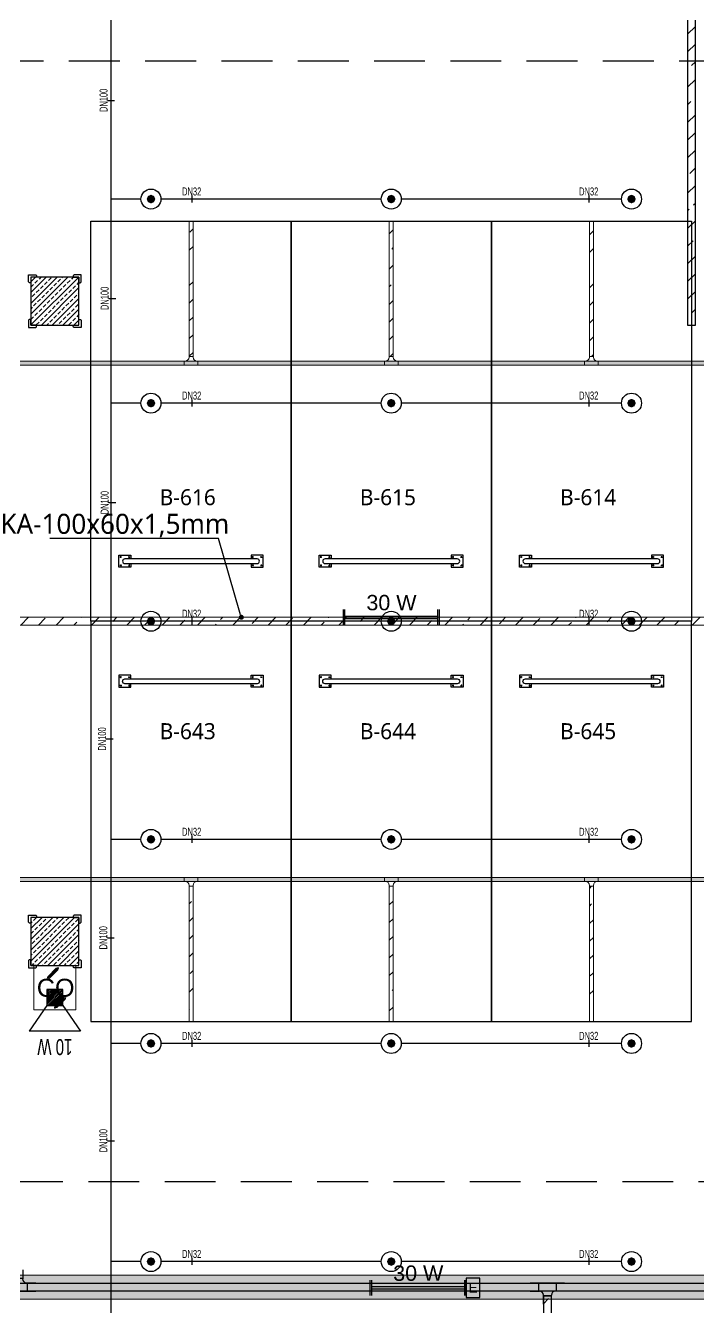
# Model space of a CAD drawing. Header units: millimetres. Extents: x -379292 to 1221486, y 92049 to 447512.
# Drawn here: x -158620 to -150220, y 124247 to 140261 of the extents above; entities that cross this region are included whole.
import ezdxf
from ezdxf import colors
from ezdxf.entities.mleader import LeaderData, LeaderLine
from ezdxf.enums import TextEntityAlignment as Align
from ezdxf.math import Vec2, Vec3

# ---------------------------------------------------------------- set-up
doc = ezdxf.new("R2010")
doc.units = ezdxf.units.MM
doc.linetypes.add('HIDDEN', pattern=[9.525, 6.35, -3.175])
for name, color, linetype in [('-M-YNGN-BORUID', 7, 'Continuous'), ('-M-YNGN-BORUUZUN', 7, 'Continuous'), ('-M-YNGN-BORUYUK', 7, 'Continuous'), ('-M-YNGN-SPR-YUK', 7, 'Continuous'), ('-M-YNGN-ZON6-CAP-', 7, 'Continuous'), ('-M-YNGN-ZON6-SPR-', 7, 'Continuous'), ('05_HATCH CONCRETE', 141, 'Continuous'), ('05_SYMBOL', 2, 'Continuous'), ('08_LAMP', 4, 'Continuous'), ('08_LOUD SYSTEM', 4, 'Continuous'), ('202-A-Y-MahalAd', 141, 'Continuous'), ('E_CT_ZA', 6, 'Continuous'), ('EYazı', 7, 'Continuous')]:
    doc.layers.add(name, color=color, linetype=linetype)
doc.layers.add('-M-YNGN-SPR-CAPCIZGI', color=188, linetype='Continuous', plot=False)
for name, color, linetype, lineweight in [('-M-YNGN-ZON6', 2, 'SP', 30), ('08_DEDECTOR', 3, 'Continuous', 9), ('E_CT_AYDINLATMA', 3, 'Continuous', 9), ('E_CT_KA', 4, 'Continuous', 9), ('E_CT_KIRMIZI', 1, 'Continuous', 9)]:
    doc.layers.add(name, color=color, linetype=linetype, lineweight=lineweight)
doc.styles.add('CIZGI', font='tahoma.ttf', dxfattribs={"width": 0.8, "oblique": 20})
doc.styles.add('HCAD', font='HCAD.SHX', dxfattribs={"width": 0.8, "height": 0.2})
doc.styles.add('PIPESIZE', font='hcad.shx', dxfattribs={"width": 0.8})
doc.styles.add('SPR-NOT', font='romans.shx')
doc.styles.get("Standard").update_dxf_attribs({"font": 'segoeuil.ttf'})
doc.styles.add('TR', font='tsimpali.shx', dxfattribs={"width": 0.7})
doc.styles.add('YAZI-2', font='arial.ttf', dxfattribs={"height": 2})
doc.styles.add('YAZI-3', font='arial.ttf', dxfattribs={"height": 3})
doc.linetypes.add('SP', pattern='A,2,-0.1,["SP",CIZGI,S=0.14,R=0.2,X=0,Y=-0.07],-0.255', length=2.355)
pattern_1 = [(225, (905000, -3e-07), (67.351921, -67.351921), []), (225, (904932.65, -3e-07), (67.351921, -67.351921), [47.625, -23.8125])]

# ---------------------------------------------------------------- blocks, each defined once
blk = doc.blocks.new('202_Vida')
at = {"color": 0, "linetype": 'ByBlock', "ltscale": 0.2}
for points in [[(1, 0), (-1, 0)], [(0, 1), (0, -1)]]:
    blk.add_lwpolyline(points, dxfattribs=at)
at = {"color": 0, "linetype": 'ByBlock'}
for radius in [0.42, 0.23, 0.155]:
    blk.add_circle((0, 0), radius, dxfattribs=at)
blk = doc.blocks.new('202_Stoper')
at = {"color": 0, "linetype": 'ByBlock'}
for points in [[(-750, -30), (-750, -75), (-900, -75), (-900, 75), (-750, 75), (-750, 30)], [(750, -30), (750, -75), (900, -75), (900, 75), (750, 75), (750, 30)]]:
    blk.add_lwpolyline(points, dxfattribs=at)
blk.add_lwpolyline([(825, -30, 1), (825, 30), (-825, 30, 1), (-825, -30)], format="xyb", close=True, dxfattribs=at)
at = {"color": 0, "linetype": 'ByBlock', "yscale": 10, "zscale": 10, "rotation": 180}
for p, xscale in [((-877, 53), -10), ((-772, 53), 10), ((772, 53), -10), ((877, 53), 10)]:
    blk.add_blockref('202_Vida', p, dxfattribs=dict(at, xscale=xscale))
at = {"color": 0, "linetype": 'ByBlock', "yscale": 10, "zscale": 10}
for p, xscale in [((-877, -52), 10), ((-772, -52), -10), ((772, -52), 10), ((877, -52), -10)]:
    blk.add_blockref('202_Vida', p, dxfattribs=dict(at, xscale=xscale))
blk = doc.blocks.new('202_Mahalblok')
at = {"color": 0, "linetype": 'ByBlock', "flags": 128}
blk.add_lwpolyline([(0, 0), (0, 5000), (2500, 5000), (2500, 0)], close=True, dxfattribs=at)
at = {"color": 252}
blk.add_blockref('202_Stoper', (1250, 750), dxfattribs=at)
at = {"color": 0, "linetype": 'ByBlock', "ltscale": 25}
blk.add_attdef('MAHALNO', text='', height=200, dxfattribs=at).set_placement((1209, 1390), align=Align.BOTTOM_CENTER)
blk = doc.blocks.new('bariyer')
at = {"color": 8, "ltscale": 25}
blk.add_lwpolyline([(0, -70), (15, -70, 0.414214), (30, -55), (30, 30), (-55, 30, 0.414214), (-70, 15), (-70, 0), (0, 0)], format="xyb", close=True, dxfattribs=at)
blk = doc.blocks.new('OtoParkBodrumKatMimari')
at = {"layer": '05_HATCH CONCRETE'}
h = blk.add_hatch(dxfattribs=at)
h.set_pattern_fill('ANSI33', color=8, scale=15, angle=180, style=0)
h.set_pattern_definition(pattern_1)
h.paths.add_polyline_path([(88400, 36300), (87800, 36300), (87800, 35700), (88400, 35700)])
h = blk.add_hatch(dxfattribs=at)
h.set_pattern_fill('ANSI33', color=8, scale=15, angle=180, style=0)
h.set_pattern_definition(pattern_1)
h.paths.add_polyline_path([(88400, 28300), (87800, 28300), (87800, 27700), (88400, 27700)])
at = {"color": 5}
for points in [[(88400, 36300), (87800, 36300), (87800, 35700), (88400, 35700)], [(88400, 28300), (87800, 28300), (87800, 27700), (88400, 27700)]]:
    blk.add_lwpolyline(points, close=True, dxfattribs=at)
at = {"layer": '05_SYMBOL', "color": 252, "linetype": 'HIDDEN', "ltscale": 100}
blk.add_lwpolyline([(48161, 25484, 0.179563), (49466, 25000), (104855, 25000, 0.215217), (106355, 25677), (115176, 35677, 0.645796), (113676, 39000), (37847, 39000, 0.695543), (36543, 35484), (48161, 25484)], format="xyb", dxfattribs=at)
at = {"layer": '05_SYMBOL', "color": 8, "xscale": -1}
for p in [(87800, 36300), (87800, 28300)]:
    blk.add_blockref('bariyer', p, dxfattribs=at)
at = {"layer": '05_SYMBOL', "color": 8}
for p in [(88400, 36300), (88400, 28300)]:
    blk.add_blockref('bariyer', p, dxfattribs=at)
at = {"layer": '05_SYMBOL', "color": 8, "rotation": 180}
for p in [(87800, 35700), (87800, 27700)]:
    blk.add_blockref('bariyer', p, dxfattribs=at)
at = {"layer": '05_SYMBOL', "color": 8, "xscale": -1, "rotation": 180}
for p in [(88400, 35700), (88400, 27700)]:
    blk.add_blockref('bariyer', p, dxfattribs=at)
at = {"layer": '202-A-Y-MahalAd', "color": 8, "ltscale": 25}
for p, values in [((88550, 32000), {'MAHALNO': 'B-616'}), ((91050, 32000), {'MAHALNO': 'B-615'}), ((93550, 32000), {'MAHALNO': 'B-614'})]:
    blk.add_blockref('202_Mahalblok', p, dxfattribs=at).add_auto_attribs(values)
ref = blk.add_blockref('202_Mahalblok', (88550, 32000), dxfattribs=dict(at, xscale=-1, rotation=180))
ref.add_attrib('MAHALNO', 'B-643', dxfattribs={"layer": '0', "color": 0, "linetype": 'ByBlock', "ltscale": 25, "height": 200}).set_placement((89759, 30467), align=Align.BOTTOM_CENTER)
ref = blk.add_blockref('202_Mahalblok', (91050, 32000), dxfattribs=dict(at, xscale=-1, rotation=180))
ref.add_attrib('MAHALNO', 'B-644', dxfattribs={"layer": '0', "color": 0, "linetype": 'ByBlock', "ltscale": 25, "height": 200}).set_placement((92259, 30467), align=Align.BOTTOM_CENTER)
ref = blk.add_blockref('202_Mahalblok', (93550, 32000), dxfattribs=dict(at, xscale=-1, rotation=180))
ref.add_attrib('MAHALNO', 'B-645', dxfattribs={"layer": '0', "color": 0, "linetype": 'ByBlock', "ltscale": 25, "height": 200}).set_placement((94759, 30467), align=Align.BOTTOM_CENTER)
blk = doc.blocks.new('SPRKL100')
at = {"layer": '-M-YNGN-SPR-CAPCIZGI'}
blk.add_line((0, 0.43), (0, -0.43), dxfattribs=at)
at = {"layer": '-M-YNGN-BORUID', "color": 0, "style": 'HCAD', "width": 0.8, "flags": 1}
blk.add_attdef('DIC', text='', height=0.4, dxfattribs=at).set_placement((0, -1.69), align=Align.CENTER)
at = {"layer": '-M-YNGN-BORUUZUN', "color": 0, "style": 'HCAD', "width": 0.7}
blk.add_attdef('BOY', text='', height=0.8, dxfattribs=at).set_placement((0, -1.08), align=Align.CENTER)
at = {"layer": '-M-YNGN-BORUYUK', "color": 6, "style": 'PIPESIZE', "width": 0.8}
blk.add_attdef('YUK', text='', height=0.5, dxfattribs=at).set_placement((0, 1.87), align=Align.CENTER)
at = {"color": 0, "style": 'PIPESIZE', "width": 0.7}
blk.add_attdef('CAP', text='', height=1, dxfattribs=at).set_placement((0, 0.45), align=Align.CENTER)
blk = doc.blocks.new('SP-C-UP-12')
at = {"ltscale": 10}
blk.add_line((0, 0), (0, 0), dxfattribs=at)
at = {"color": 1, "linetype": 'Continuous'}
blk.add_circle((0, 0), 12.5, dxfattribs=at)
at = {"ltscale": 10}
for points in [[(-5.4, 0), (-3.8, 3.8), (-3.8, -3.8), (0, 5.4)], [(-3.8, -3.8), (0, 5.4), (0, -5.4), (3.8, 3.8)], [(0, -5.4), (3.8, 3.8), (3.8, -3.8), (5.4, 0)]]:
    blk.add_solid(points, dxfattribs=at)
at = {"layer": '-M-YNGN-SPR-YUK', "style": 'SPR-NOT', "width": 0.5, "flags": 9}
for tag, p in [('YUK', (0, 17.8)), ('CAP', (0, 14.4)), ('TIP', (0.2, 10.8))]:
    blk.add_attdef(tag, text='', height=2.5, dxfattribs=at).set_placement(p, align=Align.MIDDLE_CENTER)
blk = doc.blocks.new('A$C69E8D8A3')
at = {"layer": '-M-YNGN-ZON6', "ltscale": 500}
for p, q in [((-206, 6524.4), (-206, 3591.9)), ((-168.5, 3591.9), (-206, 3591.9)), ((-206, 3591.9), (-206, 3336.9)), ((131.5, 3591.9), (-143.5, 3591.9)), ((431.5, 3591.9), (156.5, 3591.9)), ((-168.5, 3336.9), (-206, 3336.9)), ((-206, 3336.9), (-206, 330.9)), ((131.5, 3336.9), (-143.5, 3336.9)), ((431.5, 3336.9), (156.5, 3336.9)), ((-168.5, 3064.4), (-206, 3064.4)), ((131.5, 3064.4), (-143.5, 3064.4)), ((431.5, 3064.4), (156.5, 3064.4)), ((-168.5, 2791.9), (-206, 2791.9)), ((131.5, 2791.9), (-143.5, 2791.9)), ((431.5, 2791.9), (156.5, 2791.9)), ((-168.5, 2536.9), (-206, 2536.9)), ((131.5, 2536.9), (-143.5, 2536.9)), ((431.5, 2536.9), (156.5, 2536.9)), ((-168.5, 2264.4), (-206, 2264.4)), ((131.5, 2264.4), (-143.5, 2264.4)), ((431.5, 2264.4), (156.5, 2264.4))]:
    blk.add_line(p, q, dxfattribs=at)
at = {"layer": '-M-YNGN-ZON6-CAP-'}
ref = blk.add_blockref('SPRKL100', (-205.7, 3715.2), dxfattribs=dict(at, xscale=10.00000000000001, yscale=10.00000000000001, zscale=10.00000000000001, rotation=90))
ref.add_attrib('CAP', 'DN100', dxfattribs={"layer": '0', "color": 0, "height": 10, "rotation": 90, "style": 'PIPESIZE', "width": 0.7}).set_placement((-210.2, 3715.2), align=Align.CENTER)
ref = blk.add_blockref('SPRKL100', (-105.2, 3591.9), dxfattribs=dict(at, xscale=10, yscale=10, zscale=10))
ref.add_attrib('CAP', 'DN32', dxfattribs={"layer": '0', "color": 0, "height": 10, "style": 'PIPESIZE', "width": 0.7}).set_placement((-105.2, 3596.4), align=Align.CENTER)
ref = blk.add_blockref('SPRKL100', (390.6, 3591.9), dxfattribs=dict(at, xscale=10, yscale=10, zscale=10))
ref.add_attrib('CAP', 'DN32', dxfattribs={"layer": '0', "color": 0, "height": 10, "style": 'PIPESIZE', "width": 0.7}).set_placement((390.6, 3596.4), align=Align.CENTER)
ref = blk.add_blockref('SPRKL100', (-204.4, 3467.8), dxfattribs=dict(at, xscale=10.00000000000001, yscale=10.00000000000001, zscale=10.00000000000001, rotation=90))
ref.add_attrib('CAP', 'DN100', dxfattribs={"layer": '0', "color": 0, "height": 10, "rotation": 90, "style": 'PIPESIZE', "width": 0.7}).set_placement((-208.9, 3467.8), align=Align.CENTER)
ref = blk.add_blockref('SPRKL100', (-105.2, 3336.9), dxfattribs=dict(at, xscale=10, yscale=10, zscale=10))
ref.add_attrib('CAP', 'DN32', dxfattribs={"layer": '0', "color": 0, "height": 10, "style": 'PIPESIZE', "width": 0.7}).set_placement((-105.2, 3341.4), align=Align.CENTER)
ref = blk.add_blockref('SPRKL100', (390.6, 3336.9), dxfattribs=dict(at, xscale=10, yscale=10, zscale=10))
ref.add_attrib('CAP', 'DN32', dxfattribs={"layer": '0', "color": 0, "height": 10, "style": 'PIPESIZE', "width": 0.7}).set_placement((390.6, 3341.4), align=Align.CENTER)
ref = blk.add_blockref('SPRKL100', (-204.4, 3212.6), dxfattribs=dict(at, xscale=10.00000000000001, yscale=10.00000000000001, zscale=10.00000000000001, rotation=90))
ref.add_attrib('CAP', 'DN100', dxfattribs={"layer": '0', "color": 0, "height": 10, "rotation": 90, "style": 'PIPESIZE', "width": 0.7}).set_placement((-208.9, 3212.6), align=Align.CENTER)
ref = blk.add_blockref('SPRKL100', (-105.2, 3064.4), dxfattribs=dict(at, xscale=10, yscale=10, zscale=10))
ref.add_attrib('CAP', 'DN32', dxfattribs={"layer": '0', "color": 0, "height": 10, "style": 'PIPESIZE', "width": 0.7}).set_placement((-105.2, 3068.9), align=Align.CENTER)
ref = blk.add_blockref('SPRKL100', (390.6, 3064.4), dxfattribs=dict(at, xscale=10, yscale=10, zscale=10))
ref.add_attrib('CAP', 'DN32', dxfattribs={"layer": '0', "color": 0, "height": 10, "style": 'PIPESIZE', "width": 0.7}).set_placement((390.6, 3068.9), align=Align.CENTER)
ref = blk.add_blockref('SPRKL100', (-207.6, 2917.3), dxfattribs=dict(at, xscale=10.00000000000001, yscale=10.00000000000001, zscale=10.00000000000001, rotation=90))
ref.add_attrib('CAP', 'DN100', dxfattribs={"layer": '0', "color": 0, "height": 10, "rotation": 90, "style": 'PIPESIZE', "width": 0.7}).set_placement((-212.1, 2917.3), align=Align.CENTER)
ref = blk.add_blockref('SPRKL100', (-105.2, 2791.9), dxfattribs=dict(at, xscale=10, yscale=10, zscale=10))
ref.add_attrib('CAP', 'DN32', dxfattribs={"layer": '0', "color": 0, "height": 10, "style": 'PIPESIZE', "width": 0.7}).set_placement((-105.2, 2796.4), align=Align.CENTER)
ref = blk.add_blockref('SPRKL100', (390.6, 2791.9), dxfattribs=dict(at, xscale=10, yscale=10, zscale=10))
ref.add_attrib('CAP', 'DN32', dxfattribs={"layer": '0', "color": 0, "height": 10, "style": 'PIPESIZE', "width": 0.7}).set_placement((390.6, 2796.4), align=Align.CENTER)
ref = blk.add_blockref('SPRKL100', (-206.1, 2668.9), dxfattribs=dict(at, xscale=10.00000000000001, yscale=10.00000000000001, zscale=10.00000000000001, rotation=90))
ref.add_attrib('CAP', 'DN100', dxfattribs={"layer": '0', "color": 0, "height": 10, "rotation": 90, "style": 'PIPESIZE', "width": 0.7}).set_placement((-210.6, 2668.9), align=Align.CENTER)
ref = blk.add_blockref('SPRKL100', (-105.2, 2536.9), dxfattribs=dict(at, xscale=10, yscale=10, zscale=10))
ref.add_attrib('CAP', 'DN32', dxfattribs={"layer": '0', "color": 0, "height": 10, "style": 'PIPESIZE', "width": 0.7}).set_placement((-105.2, 2541.4), align=Align.CENTER)
ref = blk.add_blockref('SPRKL100', (390.6, 2536.9), dxfattribs=dict(at, xscale=10, yscale=10, zscale=10))
ref.add_attrib('CAP', 'DN32', dxfattribs={"layer": '0', "color": 0, "height": 10, "style": 'PIPESIZE', "width": 0.7}).set_placement((390.6, 2541.4), align=Align.CENTER)
ref = blk.add_blockref('SPRKL100', (-206, 2415.4), dxfattribs=dict(at, xscale=10.00000000000001, yscale=10.00000000000001, zscale=10.00000000000001, rotation=90))
ref.add_attrib('CAP', 'DN100', dxfattribs={"layer": '0', "color": 0, "height": 10, "rotation": 90, "style": 'PIPESIZE', "width": 0.7}).set_placement((-210.5, 2415.4), align=Align.CENTER)
ref = blk.add_blockref('SPRKL100', (-105.2, 2264.4), dxfattribs=dict(at, xscale=10, yscale=10, zscale=10))
ref.add_attrib('CAP', 'DN32', dxfattribs={"layer": '0', "color": 0, "height": 10, "style": 'PIPESIZE', "width": 0.7}).set_placement((-105.2, 2268.9), align=Align.CENTER)
ref = blk.add_blockref('SPRKL100', (390.6, 2264.4), dxfattribs=dict(at, xscale=10, yscale=10, zscale=10))
ref.add_attrib('CAP', 'DN32', dxfattribs={"layer": '0', "color": 0, "height": 10, "style": 'PIPESIZE', "width": 0.7}).set_placement((390.6, 2268.9), align=Align.CENTER)
at = {"layer": '-M-YNGN-ZON6-SPR-', "rotation": 180}
for p in [(-156, 3591.9), (144, 3591.9), (444, 3591.9), (-156, 3336.9), (144, 3336.9), (444, 3336.9), (-156, 3064.4), (144, 3064.4), (444, 3064.4), (-156, 2791.9), (144, 2791.9), (444, 2791.9), (-156, 2536.9), (144, 2536.9), (444, 2536.9), (-156, 2264.4), (144, 2264.4), (444, 2264.4)]:
    blk.add_blockref('SP-C-UP-12', p, dxfattribs=at)
blk = doc.blocks.new('*U585')
h = blk.add_hatch()
h.set_pattern_fill('ANSI33', color=0, scale=50, angle=1, style=0)
h.paths.add_polyline_path([(-10492, 100), (10053, 100), (10053, 0), (-10492, 0)])
at = {"color": 0}
blk.add_lwpolyline([(-10492, 100), (10053, 100), (10053, 0), (-10492, 0)], close=True, dxfattribs=at)
at = {"ltscale": 25, "flags": 1}
for tag, p in [('YUKSEKLIK', (-229, -149)), ('KALINLIK', (-229, -213))]:
    blk.add_attdef(tag, p, '', height=50, dxfattribs=at)
blk = doc.blocks.new('*U748')
h = blk.add_hatch()
h.set_pattern_fill('ANSI33', color=0, scale=50, angle=1, style=0)
h.paths.add_polyline_path([(-38442, 50), (-232, 50), (-232, 0), (-38442, 0)])
at = {"color": 0}
blk.add_lwpolyline([(-38442, 50), (-232, 50), (-232, 0), (-38442, 0)], close=True, dxfattribs=at)
at = {"ltscale": 25, "flags": 1}
for tag, p in [('YUKSEKLIK', (-229, -149)), ('KALINLIK', (-229, -213))]:
    blk.add_attdef(tag, p, '', height=50, dxfattribs=at)
blk = doc.blocks.new('*U749')
h = blk.add_hatch()
h.set_pattern_fill('ANSI33', color=0, scale=50, angle=1, style=0)
h.paths.add_polyline_path([(-43796, 50), (-232, 50), (-232, 0), (-43796, 0)])
at = {"color": 0}
blk.add_lwpolyline([(-43796, 50), (-232, 50), (-232, 0), (-43796, 0)], close=True, dxfattribs=at)
at = {"ltscale": 25, "flags": 1}
for tag, p in [('YUKSEKLIK', (-229, -149)), ('KALINLIK', (-229, -213))]:
    blk.add_attdef(tag, p, '', height=50, dxfattribs=at)
blk = doc.blocks.new('*U963')
h = blk.add_hatch()
h.set_pattern_fill('ANSI33', color=0, scale=50, angle=1, style=0)
h.paths.add_polyline_path([(-4141, 100), (-243, 100), (-243, 0), (-4141, 0)])
at = {"color": 0}
blk.add_lwpolyline([(-4141, 100), (-243, 100), (-243, 0), (-4141, 0)], close=True, dxfattribs=at)
at = {"ltscale": 25, "flags": 1}
for tag, p in [('YUKSEKLIK', (-229, -149)), ('KALINLIK', (-229, -213))]:
    blk.add_attdef(tag, p, '', height=50, dxfattribs=at)
blk = doc.blocks.new('*U459')
at = {"color": 0}
for p, q in [((264, 264), (-164, 264)), ((-164, 164), (-50, 164)), ((-60, 264), (-60, 164)), ((0, 264), (264, 264)), ((264, 164), (150, 164)), ((160, 264), (160, 164)), ((0, 0), (0, 114)), ((0, 104), (100, 104)), ((100, 0), (100, 114))]:
    blk.add_line(p, q, dxfattribs=at)
for centre, start, end in [((-50, 114), 0, 90), ((150, 114), 90, 180)]:
    blk.add_arc(centre, 50, start, end, dxfattribs=at)
blk = doc.blocks.new('*U971')
h = blk.add_hatch()
h.set_pattern_fill('ANSI33', color=0, scale=50, angle=1, style=0)
h.paths.add_polyline_path([(-4141, 100), (-269, 100), (-269, 0), (-4141, 0)])
at = {"color": 0}
blk.add_lwpolyline([(-4141, 100), (-269, 100), (-269, 0), (-4141, 0)], close=True, dxfattribs=at)
at = {"ltscale": 25, "flags": 1}
for tag, p in [('YUKSEKLIK', (-229, -149)), ('KALINLIK', (-229, -213))]:
    blk.add_attdef(tag, p, '', height=50, dxfattribs=at)
blk = doc.blocks.new('*U462')
at = {"color": 0}
for p, q in [((264, 264), (-164, 264)), ((-164, 164), (-50, 164)), ((-60, 264), (-60, 164)), ((0, 264), (264, 264)), ((264, 164), (150, 164)), ((160, 264), (160, 164)), ((0, 0), (0, 114)), ((0, 104), (100, 104)), ((100, 0), (100, 114))]:
    blk.add_line(p, q, dxfattribs=at)
for centre, start, end in [((-50, 114), 0, 90), ((150, 114), 90, 180)]:
    blk.add_arc(centre, 50, start, end, dxfattribs=at)
blk = doc.blocks.new('_DOT')
at = {"color": 0, "linetype": 'ByBlock'}
blk.add_line((-0.5, 0), (-1, 0), dxfattribs=at)
at = {"color": 0, "linetype": 'ByBlock', "const_width": 0.5}
blk.add_lwpolyline([(-0.25, 0, 1), (0.25, 0, 1)], format="xyb", close=True, dxfattribs=at)
blk = doc.blocks.new('40 W SIVA ÜSTÜ ETANJ LED 50')
at = {"layer": '08_LAMP'}
for p, q in [((-625, -100), (-625, 100)), ((-605, -100), (-605, 100)), ((-605, 15), (605, 15)), ((605, -100), (605, 100)), ((625, -100), (625, 100)), ((-605, -15), (605, -15))]:
    blk.add_line(p, q, dxfattribs=at)
at = {"layer": '08_LAMP', "color": 2, "style": 'YAZI-2'}
blk.add_text('30 W', height=200, dxfattribs=at).set_placement((0, 90), align=Align.CENTER)
blk = doc.blocks.new('40 W SIVA ÜSTÜ ETANJ LED E 50')
at = {"layer": '08_LAMP'}
for p, q in [((-625, -100), (-625, 100)), ((-605, -100), (-605, 100)), ((-605, 15), (605, 15)), ((605, -100), (605, 100)), ((625, -100), (625, 100)), ((-605, -15), (605, -15))]:
    blk.add_line(p, q, dxfattribs=at)
blk.add_lwpolyline([(625, -125), (800, -125), (800, 125), (625, 125)], close=True, dxfattribs=at)
at = {"layer": '08_LAMP', "color": 2, "style": 'YAZI-2'}
blk.add_text('30 W', height=200, dxfattribs=at).set_placement((0, 90), align=Align.CENTER)
blk.add_text('E', height=125, dxfattribs=at).set_placement((713, 0), align=Align.MIDDLE)
blk = doc.blocks.new('CO 250')
at = {"layer": '08_DEDECTOR'}
for p, q in [((17, 243), (-84, 142)), ((45, 251), (-74, 132)), ((37, 223), (-64, 122)), ((45, 250), (45, 243)), ((114, -136), (-5, -255)), ((104, -126), (3, -227)), ((124, -146), (23, -247)), ((-5, -247), (-5, -255)), ((-5, -255), (3, -255))]:
    blk.add_line(p, q, dxfattribs=at)
at = {"layer": '08_DEDECTOR', "ltscale": 25}
blk.add_lwpolyline([(-262, 278), (-262, -278), (262, -278), (262, 278)], close=True, dxfattribs=at)
at = {"layer": '08_DEDECTOR'}
for centre, radius, start, end in [((37, 223), 27.7, 72.9688, 135), ((17, 243), 27.7, 315, 0), ((-55, 112), 41.6, 135, 180), ((-55, 112), 27.7, 135, 180), ((-55, 112), 13.9, 135, 180), ((95, -116), 13.9, 315, 350.4112), ((95, -116), 27.7, 315, 355.2224), ((95, -116), 41.6, 315, 356.817), ((23, -247), 27.7, 135, 180), ((3, -227), 27.7, 270, 315)]:
    blk.add_arc(centre, radius, start, end, dxfattribs=at)
at = {"layer": '08_DEDECTOR', "color": 3, "style": 'YAZI-3'}
blk.add_text('CO', height=225, dxfattribs=at).set_placement((-226, -113))
blk = doc.blocks.new('15 W HORN 100_HARİCİ TİP')
at = {"layer": '08_LOUD SYSTEM'}
h = blk.add_hatch(dxfattribs=at)
h.set_pattern_fill('ANSI31', color=2, scale=4.8)
h.set_pattern_definition([(45, (-341645.439, -380325.335), (-10.77630735, 10.77630735), [])])
h.paths.add_polyline_path([(-100, 0), (100, 0), (100, 200), (-100, 200)])
at = {"layer": '08_LOUD SYSTEM', "ltscale": 2}
for p, q in [((-320, 520), (320, 520)), ((-100, 200), (-320, 520)), ((100, 200), (320, 520))]:
    blk.add_line(p, q, dxfattribs=at)
at = {"layer": '08_LOUD SYSTEM'}
blk.add_lwpolyline([(100, 0), (100, 200), (-100, 200), (-100, 0)], close=True, dxfattribs=at)
at = {"layer": '08_LOUD SYSTEM', "color": 2, "ltscale": 2, "style": 'TR', "width": 0.7}
blk.add_text('10 W', height=200, dxfattribs=at).set_placement((0, 620), align=Align.CENTER)
blk = doc.blocks.new('*U1030')
h = blk.add_hatch()
h.set_pattern_fill('ANSI33', color=0, scale=50, angle=1, style=0)
h.paths.add_polyline_path([(-2093, 50), (-403, 50), (-403, 0), (-2093, 0)])
at = {"color": 0}
blk.add_lwpolyline([(-2093, 50), (-403, 50), (-403, 0), (-2093, 0)], close=True, dxfattribs=at)
at = {"ltscale": 25, "flags": 1}
for tag, p in [('YUKSEKLIK', (-229, -149)), ('KALINLIK', (-229, -213))]:
    blk.add_attdef(tag, p, '', height=50, dxfattribs=at)
blk = doc.blocks.new('*U1012')
at = {"color": 0}
for p, q in [((214, 214), (-164, 214)), ((-164, 164), (-50, 164)), ((-60, 214), (-60, 164)), ((0, 214), (214, 214)), ((214, 164), (100, 164)), ((110, 214), (110, 164)), ((0, 0), (0, 114)), ((0, 104), (50, 104)), ((50, 0), (50, 114))]:
    blk.add_line(p, q, dxfattribs=at)
for centre, start, end in [((-50, 114), 0, 90), ((100, 114), 90, 180)]:
    blk.add_arc(centre, 50, start, end, dxfattribs=at)
blk = doc.blocks.new('*U1037')
h = blk.add_hatch()
h.set_pattern_fill('ANSI33', color=0, scale=50, angle=1, style=0)
h.paths.add_polyline_path([(-57384, 100), (-249, 100), (-249, 0), (-57384, 0)])
at = {"color": 0}
blk.add_lwpolyline([(-57384, 100), (-249, 100), (-249, 0), (-57384, 0)], close=True, dxfattribs=at)
at = {"ltscale": 25, "flags": 1}
for tag, p in [('YUKSEKLIK', (-229, -149)), ('KALINLIK', (-229, -213))]:
    blk.add_attdef(tag, p, '', height=50, dxfattribs=at)
blk = doc.blocks.new('*U1036')
h = blk.add_hatch()
h.set_pattern_fill('ANSI33', color=0, scale=50, angle=1, style=0)
h.paths.add_polyline_path([(-57608, 300), (-889, 300), (-889, 0), (-57608, 0)])
at = {"color": 0}
blk.add_lwpolyline([(-57608, 300), (-889, 300), (-889, 0), (-57608, 0)], close=True, dxfattribs=at)
at = {"ltscale": 25, "flags": 1}
for tag, p in [('YUKSEKLIK', (-229, -149)), ('KALINLIK', (-229, -213))]:
    blk.add_attdef(tag, p, '', height=50, dxfattribs=at)

msp = doc.modelspace()

# ---------------------------------------------------------------- block references
at = {"color": 8}
msp.add_blockref('OtoParkBodrumKatMimari', (-246354.8, 100818.8), dxfattribs=at)

# ---------------------------------------------------------------- next in the draw order: block references
at = {"layer": '-M-YNGN-ZON6', "ltscale": 25, "xscale": 10, "yscale": 10, "zscale": 10}
msp.add_blockref('A$C69E8D8A3', (-155494.7, 102175), dxfattribs=at)
at = {"layer": '08_DEDECTOR'}
msp.add_blockref('CO 250', (-158254.8, 128240.3), dxfattribs=at)
at = {"layer": '08_LAMP', "xscale": 0.96, "yscale": 0.96, "zscale": 0.96}
for name, p in [('40 W SIVA ÜSTÜ ETANJ LED 50', (-154052.1, 132869.8)), ('40 W SIVA ÜSTÜ ETANJ LED E 50', (-153717.2, 124491.8))]:
    msp.add_blockref(name, p, dxfattribs=at)
at = {"layer": '08_LOUD SYSTEM', "rotation": 180}
msp.add_blockref('15 W HORN 100_HARİCİ TİP', (-158254.8, 128218.8), dxfattribs=at)
at = {"layer": 'E_CT_AYDINLATMA', "rotation": 180}
msp.add_blockref('*U585', (-154896.4, 132868.8), dxfattribs=at)
at = {"layer": 'E_CT_KA', "rotation": 180}
msp.add_blockref('*U1036', (-198373.3, 124650.3), dxfattribs=at)
at = {"layer": 'E_CT_KIRMIZI', "color": 1, "xscale": -1}
for p, rotation in [((-156529.8, 135725.8), 89.9999999999999), ((-154029.8, 135725.8), 89.9999999999999), ((-151529.8, 135725.8), 89.9999999999999), ((-156579.8, 129911.7), 269.9999999999998), ((-154079.8, 129911.7), 269.9999999999998), ((-151579.8, 129911.7), 269.9999999999998)]:
    msp.add_blockref('*U1030', p, dxfattribs=dict(at, rotation=rotation))
at = {"layer": 'E_CT_KIRMIZI', "color": 2, "xscale": -1, "rotation": 180}
for p in [(-156579.8, 136232.8), (-154079.8, 136232.8), (-151579.8, 136232.8)]:
    msp.add_blockref('*U1012', p, dxfattribs=at)
at = {"layer": 'E_CT_KIRMIZI', "color": 1, "rotation": 180}
for name, p in [('*U749', (-174236.7, 136068.8)), ('*U748', (-174236.7, 129618.8))]:
    msp.add_blockref(name, p, dxfattribs=at)
at = {"layer": 'E_CT_KIRMIZI', "color": 2, "xscale": -1}
for p in [(-156529.8, 129404.8), (-154029.8, 129404.8), (-151529.8, 129404.8)]:
    msp.add_blockref('*U1012', p, dxfattribs=at)
at = {"layer": 'E_CT_ZA', "color": 112, "xscale": -1, "rotation": 270}
for name, p in [('*U963', (-150354.8, 140659.6)), ('*U971', (-152155.2, 124659.6))]:
    msp.add_blockref(name, p, dxfattribs=at)
at = {"layer": 'E_CT_ZA', "color": 2, "xscale": -1, "rotation": 180}
msp.add_blockref('*U459', (-158754.8, 124714.3), dxfattribs=at)
at = {"layer": 'E_CT_ZA', "color": 112, "rotation": 180}
msp.add_blockref('*U1037', (-197933.3, 124550.3), dxfattribs=at)
at = {"layer": 'E_CT_ZA', "color": 2}
msp.add_blockref('*U462', (-152155.2, 124286.3), dxfattribs=at)

# ---------------------------------------------------------------- next in the draw order: leaders
at = {"layer": 'EYazı', "color": 7}
ml = msp.add_multileader_mtext('Standard', dxfattribs=at)
ml.set_content('KA-100x60x1,5mm', color=7)
ml.set_leader_properties(color=1)
ml.set_arrow_properties(name='DOT')
ml.build(insert=Vec2(0, 0))
ml.multileader.update_dxf_attribs({"text_left_attachment_type": 6, "text_right_attachment_type": 6, "dogleg_length": 50, "arrow_head_size": 62.5})
ctx = ml.context
ctx.base_point, ctx.char_height, ctx.arrow_head_size, ctx.landing_gap_size, ctx.plane_origin = Vec3(-158961.1, 133854.8), 250, 62.5, 25, Vec3(-156767.9, 133811.1)
ctx.left_attachment, ctx.right_attachment = 6, 6
notes = []
notes.append((ctx, [(0, (1, 1, 0), (-156210, 133854.8), (-1, 0), 62.5, [(0, [(-155926.7, 132868.8)], 0, [])])]))
ctx.mtext.insert, ctx.mtext.width, ctx.mtext.defined_height, ctx.mtext.line_spacing_style, ctx.mtext.flow_direction = Vec3(-158936.1, 134161.5), 2000, 439.9, 2, 5
for ctx, leaders in notes:
    for number, flags, end, landing, length, lines in leaders:
        leader = LeaderData()
        leader.index, (leader.has_last_leader_line, leader.has_dogleg_vector, leader.attachment_direction) = number, flags
        leader.last_leader_point, leader.dogleg_vector, leader.dogleg_length = Vec3(end), Vec3(landing), length
        for number, points, colour, breaks in lines:
            line = LeaderLine()
            line.index, line.vertices, line.color, line.breaks = number, Vec3.list(points), colors.encode_raw_color(colour), breaks
            leader.lines.append(line)
        ctx.leaders.append(leader)

doc.saveas('drawing.dxf')
